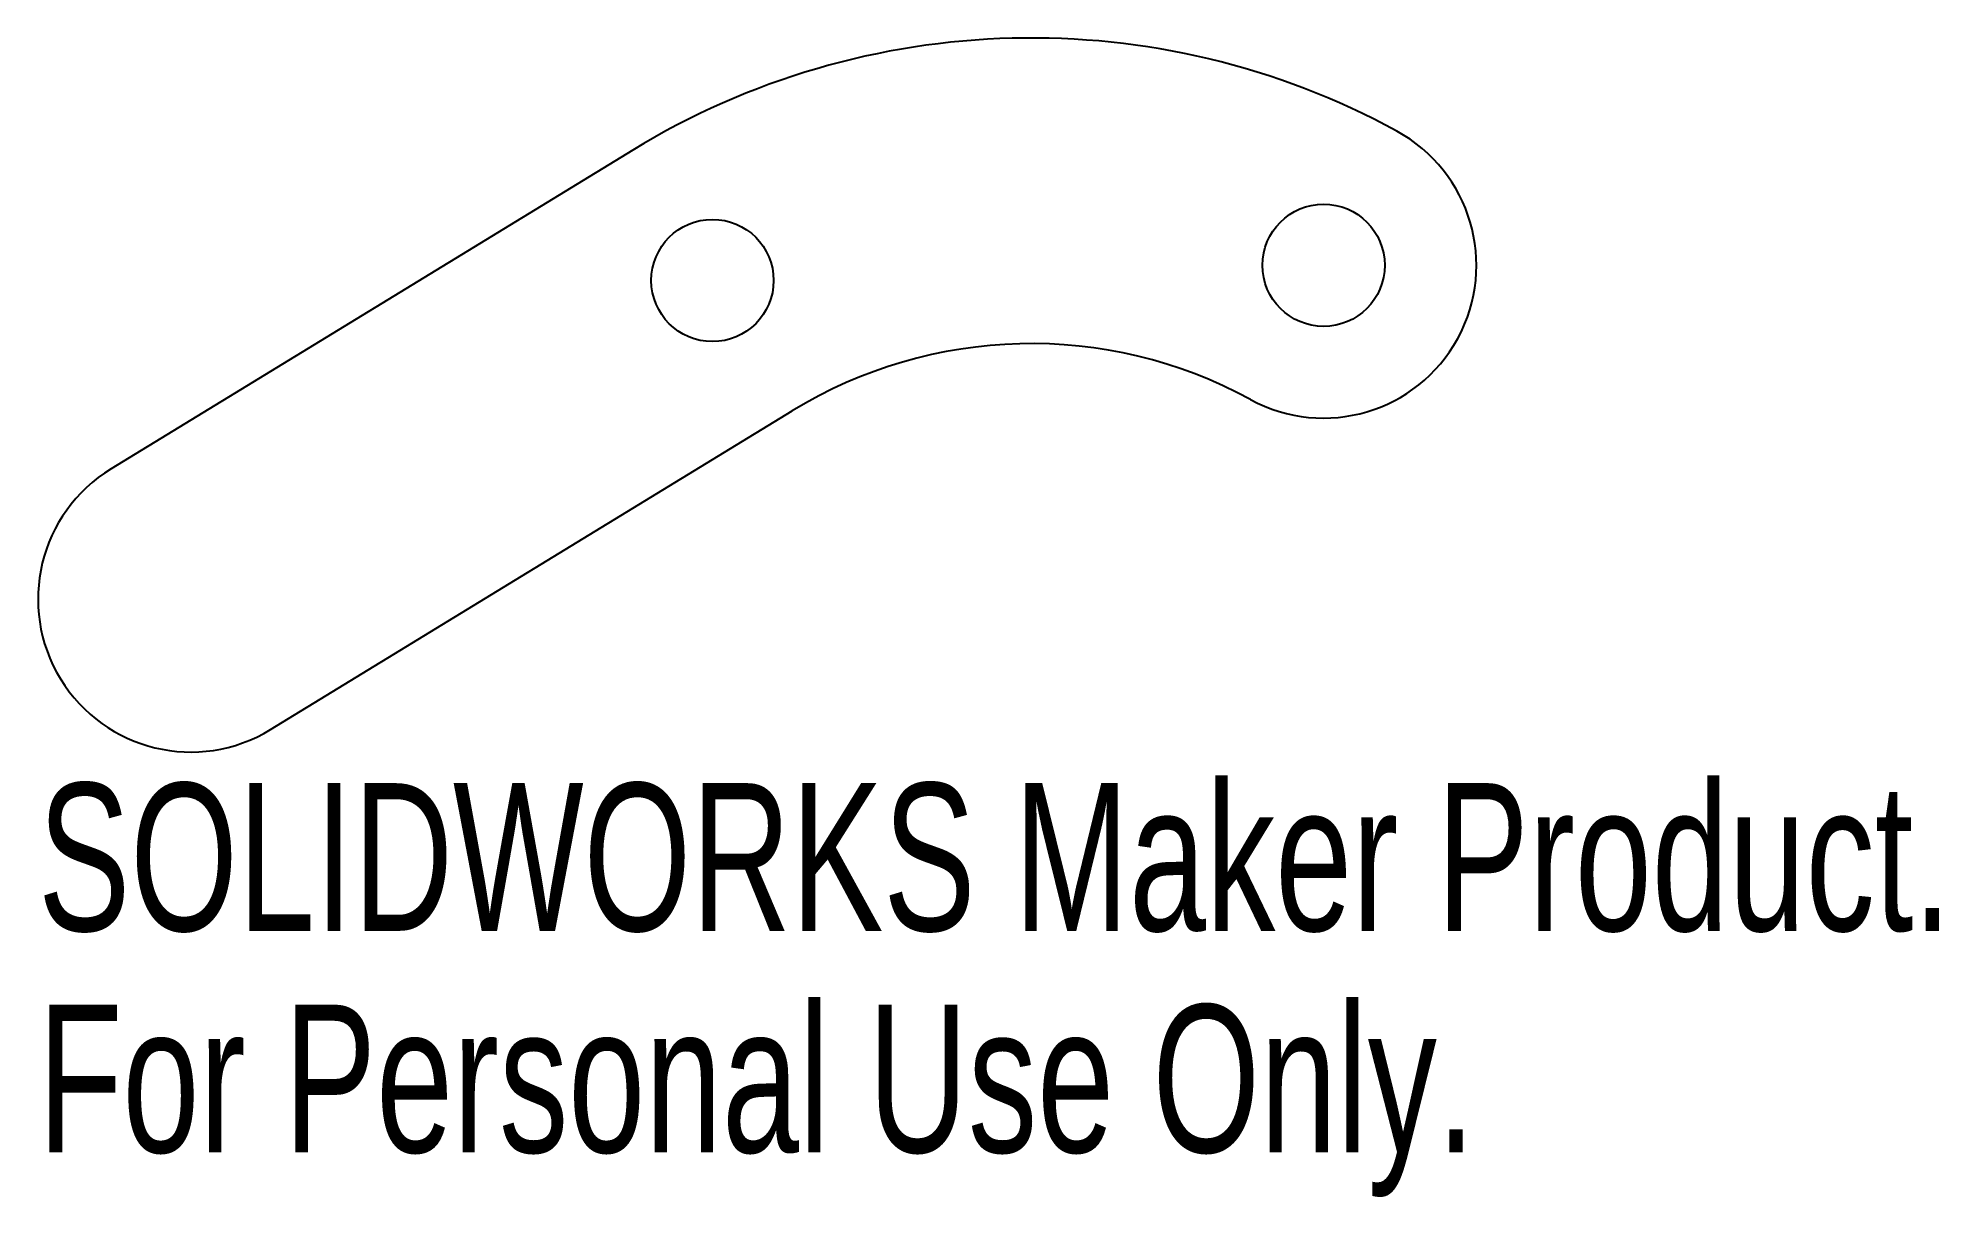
# Model space of a CAD drawing. Header units: millimetres. Extents: x -32.5 to 29.7, y -12.9 to 25.
import ezdxf

# ---------------------------------------------------------------- set-up
doc = ezdxf.new("R2010")
doc.units = ezdxf.units.MM
doc.styles.add('SLDTEXTSTYLE0', font='TXT', dxfattribs={"width": 0.7})

msp = doc.modelspace()

# ---------------------------------------------------------------- linework, layer by layer
at = {"color": 7, "linetype": 'Continuous', "lineweight": 25}
for p, q in [((-13.036, 21.332), (-30.102, 10.904)), ((-24.887, 2.371), (-7.821, 12.799))]:
    msp.add_line(p, q, dxfattribs=at)
for centre in [(9.565, 17.564), (-10.429, 17.066)]:
    msp.add_circle(centre, 2, dxfattribs=at)
for centre, radius, start, end in [((0, 0), 25, 61.42812, 121.42812), ((9.565, 17.564), 5, 241.42812, 61.42812), ((0, 0), 15, 61.42812, 121.42812), ((-27.494, 6.637), 5, 121.42812, 301.42812)]:
    msp.add_arc(centre, radius, start, end, dxfattribs=at)

# ---------------------------------------------------------------- texts
at = {"color": 7, "linetype": 'Continuous', "char_height": 4.83362, "attachment_point": 1, "style": 'SLDTEXTSTYLE0'}
for s, insert in [('SOLIDWORKS Maker Product.', (-32.494, 0.618)), ('For Personal Use Only.', (-32.494, -6.633))]:
    msp.add_mtext(s, dxfattribs=dict(at, insert=insert))

doc.saveas('drawing.dxf')
